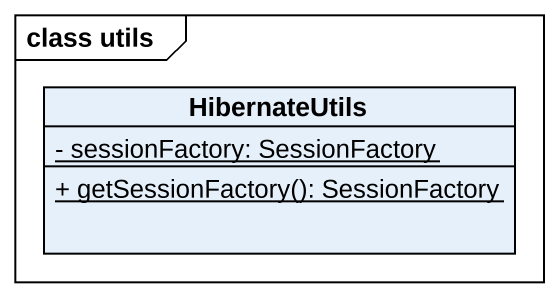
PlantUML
@startuml
mainframe class utils
hide circle
hide empty members
skinparam classAttributeIconSize 0
class HibernateUtils {
  {static} - sessionFactory: SessionFactory
  {static} + getSessionFactory(): SessionFactory
}
@enduml
